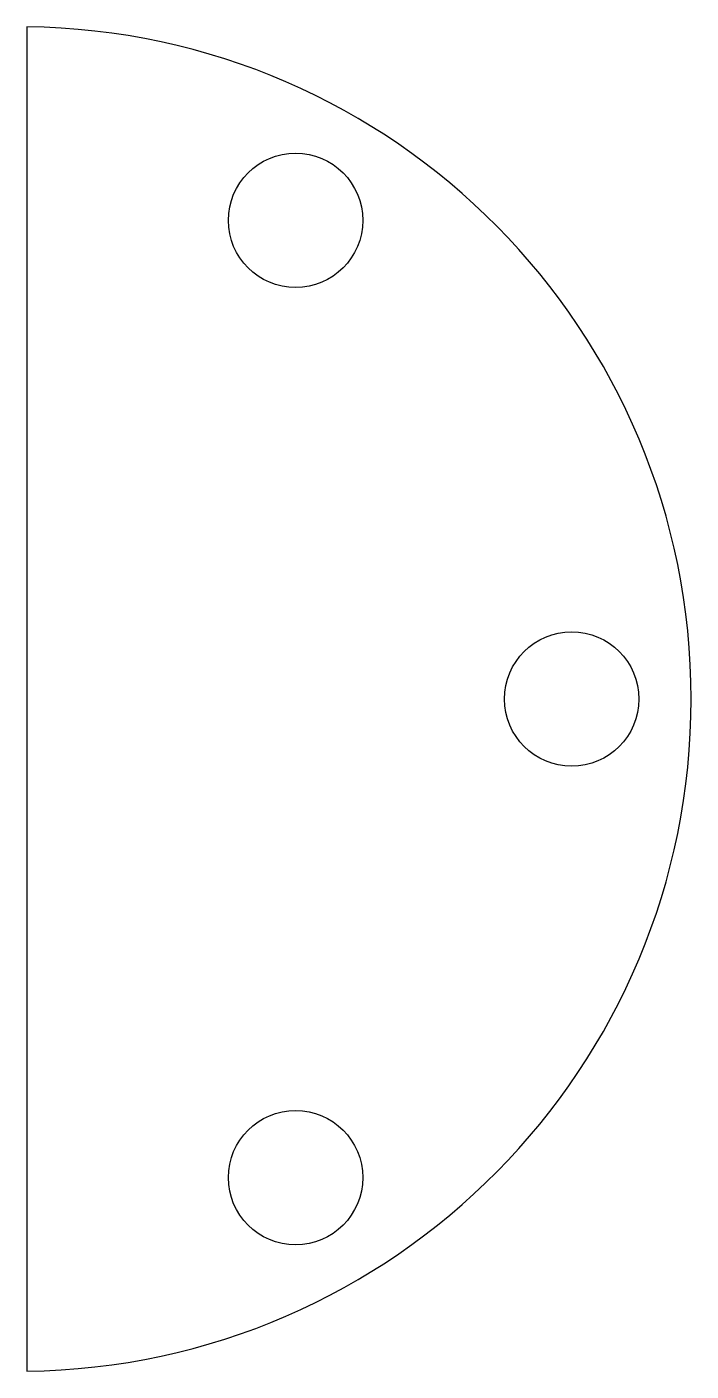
# Model space of a CAD drawing. Header units: millimetres. Extents: x 0.2 to 22.5, y -22.5 to 22.5.
import ezdxf

# ---------------------------------------------------------------- set-up
doc = ezdxf.new("R2010")
doc.units = ezdxf.units.MM

msp = doc.modelspace()

# ---------------------------------------------------------------- linework, layer by layer
at = {"color": 7, "linetype": 'Continuous', "lineweight": 25}
msp.add_line((0.25, 22.499), (0.25, -22.499), dxfattribs=at)
for centre in [(9.25, 16.021), (18.5, 0), (9.25, -16.021)]:
    msp.add_circle(centre, 2.25, dxfattribs=at)
msp.add_arc((0, 0), 22.5, 270.6366, 89.3634, dxfattribs=at)

doc.saveas('drawing.dxf')
